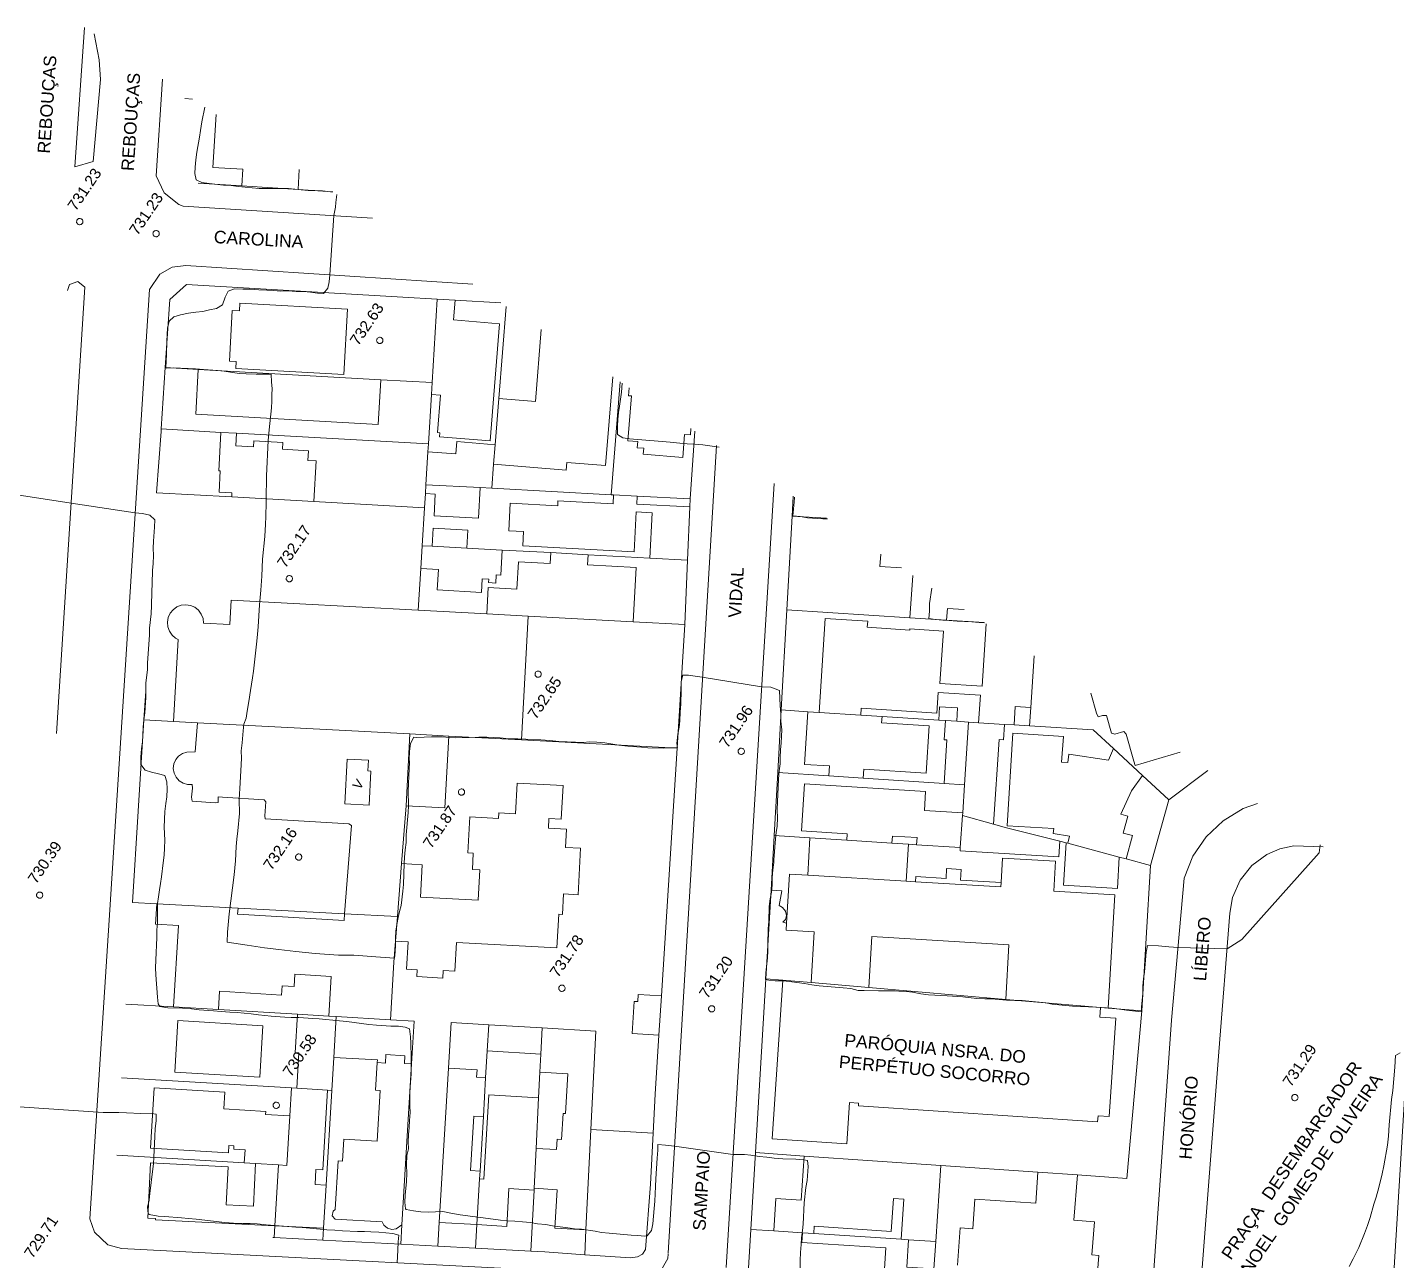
# Model space of a CAD drawing. Header units: metres. Extents: x 7 to 327053, y 40 to 7393807.
# Drawn here: x 326689.3 to 326907.4, y 7392890.6 to 7393087.2 of the extents above; entities that cross this region are included whole.
import ezdxf
from ezdxf.enums import TextEntityAlignment as Align

# ---------------------------------------------------------------- set-up
doc = ezdxf.new("R2010")
doc.units = ezdxf.units.M
doc.layers.get('0').update_dxf_attribs({"lineweight": 18})
for name, color, linetype, lineweight in [('100_SIST_VIARIO_MEIO_FIO', 1, 'Continuous', 18), ('106_PRACAS_PARQUES_TOP', 7, 'Continuous', 18), ('108_SEP_FIS_CANT_CENT_ILHA', 7, 'Continuous', 18), ('144_P_DUPLA_ASF_TOP', 7, 'Continuous', 18), ('160_P_SIMP_ASF_TOP', 7, 'Continuous', 18), ('206_MURO_E_MURO_ARRIMO', 7, 'Continuous', 18), ('214_PROJ_BEIRAL_EDIF', 10, 'Continuous', 18), ('216_EDIF_NOTAVEL', 2, 'Continuous', 18), ('218_EDIF_NOTAVEL_TOP', 7, 'Continuous', 18), ('600_CURVA_MESTRA', 14, 'Continuous', 18), ('604_CURVA_INTERM', 7, 'Continuous', 18), ('606_PTO_COTADO', 7, 'Continuous', 18), ('608_PTO_COTADO_INTERVIA', 1, 'Continuous', 18)]:
    doc.layers.add(name, color=color, linetype=linetype, lineweight=lineweight)
doc.styles.add('Style-Arial', font='arial.ttf', dxfattribs={"height": 1.75})

# ---------------------------------------------------------------- blocks, each defined once
blk = doc.blocks.new('SP09')
at = {"color": 0, "linetype": 'Continuous'}
blk.add_lwpolyline([(-0.03, -0.51), (-0.14, -0.49), (-0.24, -0.46), (-0.31, -0.42), (-0.35, -0.39), (-0.42, -0.31), (-0.47, -0.24), (-0.51, -0.15), (-0.52, -0.09), (-0.52, 0.03), (-0.51, 0.11), (-0.48, 0.2), (-0.44, 0.27), (-0.4, 0.33), (-0.32, 0.39), (-0.23, 0.44), (-0.15, 0.48), (-0.1, 0.48), (-0.03, 0.48), (0.08, 0.48), (0.19, 0.44), (0.27, 0.4), (0.35, 0.32), (0.41, 0.23), (0.46, 0.11), (0.48, 0.03), (0.48, -0.03), (0.47, -0.08), (0.44, -0.21), (0.38, -0.3), (0.31, -0.38), (0.23, -0.44), (0.1, -0.49), (0.02, -0.51)], close=True, dxfattribs=at)
blk = doc.blocks.new('SP10')
at = {"color": 0, "linetype": 'Continuous'}
blk.add_lwpolyline([(-0.03, -0.51), (-0.14, -0.49), (-0.24, -0.46), (-0.31, -0.42), (-0.35, -0.39), (-0.42, -0.31), (-0.47, -0.24), (-0.51, -0.15), (-0.52, -0.09), (-0.52, 0.03), (-0.51, 0.11), (-0.48, 0.2), (-0.44, 0.27), (-0.4, 0.33), (-0.32, 0.39), (-0.23, 0.44), (-0.15, 0.48), (-0.1, 0.48), (-0.03, 0.48), (0.08, 0.48), (0.19, 0.44), (0.27, 0.4), (0.35, 0.32), (0.41, 0.23), (0.46, 0.11), (0.48, 0.03), (0.48, -0.03), (0.47, -0.08), (0.44, -0.21), (0.38, -0.3), (0.31, -0.38), (0.23, -0.44), (0.1, -0.49), (0.02, -0.51)], close=True, dxfattribs=at)

msp = doc.modelspace()

# ---------------------------------------------------------------- linework, layer by layer
at = {"layer": '100_SIST_VIARIO_MEIO_FIO', "flags": 128}
for points in [[(326710.798, 7393078.916), (326709.804, 7393063.483), (326711.038, 7393060.78), (326713.378, 7393058.949), (326714.078, 7393058.682), (326744.258, 7393056.773)], [(326791.372, 7392891.674), (326791.315, 7392890.949), (326790.249, 7392889.064), (326788.237, 7392888.169), (326704.25, 7392892.519), (326702.093, 7392893.095), (326699.941, 7392895.127), (326699.242, 7392897.248), (326702.383, 7392946.527), (326708.719, 7393045.359), (326710.382, 7393047.814), (326712.32, 7393048.928), (326714.535, 7393049.226), (326760.22, 7393046.21)], [(326799.055, 7393020.511), (326791.369, 7392891.775)], [(326800.591, 7392889.488), (326808.232, 7393014.437)], [(326885.263, 7392963.462), (326882.989, 7392962.665), (326879.797, 7392960.711), (326877.089, 7392958.129), (326874.987, 7392955.033), (326873.585, 7392951.564), (326871.567, 7392928.905), (326868.605, 7392886.845)], [(326895.718, 7392956.543), (326891.029, 7392956.707), (326888.835, 7392956.231), (326886.773, 7392955.338), (326884.368, 7392953.561), (326882.502, 7392951.228), (326881.303, 7392948.496), (326880.87, 7392945.981), (326879.094, 7392923.896), (326876.415, 7392888.753), (326877.65, 7392886.027), (326879.464, 7392883.646), (326881.764, 7392881.73), (326884.435, 7392880.377), (326901.143, 7392876.318), (326903.313, 7392876.835), (326905.123, 7392878.146), (326906.51, 7392880.766), (326908.646, 7392915.547), (326910.215, 7392946.949)]]:
    msp.add_lwpolyline(points, dxfattribs=at)
at = {"layer": '108_SEP_FIS_CANT_CENT_ILHA', "flags": 128}
for points in [[(326698.345, 7393087.156), (326696.826, 7393064.933), (326699.763, 7393065.795), (326700.929, 7393078.822), (326700.715, 7393082.004), (326699.925, 7393086.111)], [(326693.888, 7392974.624), (326698.431, 7393045.763), (326697.327, 7393046.674), (326695.983, 7393046.178), (326695.649, 7393045.219)]]:
    msp.add_lwpolyline(points, dxfattribs=at)
at = {"layer": '206_MURO_E_MURO_ARRIMO'}
for p, q in [((326716.476, 7393062.325), (326723.456, 7393061.875)), ((326732.393, 7393061.3), (326737.959, 7393060.942)), ((326711.944, 7393043.792), (326714.634, 7393046.199)), ((326714.634, 7393046.199), (326749.075, 7393044.166)), ((326711.238, 7393032.926), (326711.944, 7393043.792)), ((326749.075, 7393044.166), (326754.544, 7393043.839)), ((326757.423, 7393043.667), (326764.721, 7393043.231)), ((326710.603, 7393023.144), (326711.238, 7393032.926)), ((326710.577, 7393022.75), (326710.603, 7393023.144)), ((326709.819, 7393012.995), (326710.577, 7393022.75)), ((326795.638, 7393022.771), (326794.844, 7393011.99)), ((326811.112, 7393009.263), (326811.288, 7393012.415)), ((326794.844, 7393011.99), (326794.793, 7393010.711)), ((326810.276, 7392994.304), (326811.112, 7393009.263)), ((326794.454, 7393002.256), (326794.042, 7392991.984)), ((326809.385, 7392978.359), (326810.276, 7392994.304)), ((326794.042, 7392991.984), (326792.792, 7392972.29)), ((326708.114, 7392981.359), (326707.83, 7392976.777)), ((326808.827, 7392968.373), (326809.385, 7392978.359)), ((326707.83, 7392976.777), (326706.027, 7392947.664)), ((326792.792, 7392972.29), (326790.287, 7392932.82)), ((326871.138, 7392964.032), (326877.328, 7392968.712)), ((326808.266, 7392958.336), (326808.827, 7392968.373)), ((326868.209, 7392953.584), (326871.138, 7392964.032)), ((326807.779, 7392949.62), (326808.266, 7392958.336)), ((326866.825, 7392930.399), (326868.209, 7392953.584)), ((326789.888, 7392926.536), (326789.29, 7392917.122)), ((326789.29, 7392917.122), (326788.967, 7392910.892)), ((326804.522, 7392895.578), (326805.259, 7392907.807)), ((326728.584, 7392894.266), (326728.359, 7392894.278)), ((326736.351, 7392893.853), (326728.584, 7392894.266)), ((326748.763, 7392893.193), (326736.351, 7392893.853)), ((326754.651, 7392892.88), (326748.763, 7392893.193)), ((326760.664, 7392892.561), (326754.651, 7392892.88)), ((326769.504, 7392892.091), (326760.664, 7392892.561)), ((326771.739, 7392891.972), (326769.504, 7392892.091)), ((326778.065, 7392891.54), (326771.739, 7392891.972))]:
    msp.add_line(p, q, dxfattribs=at)
at = {"layer": '206_MURO_E_MURO_ARRIMO', "flags": 128}
for points in [[(326714.332, 7393075.817), (326715.599, 7393075.738)], [(326764.386, 7393028.011), (326765.544, 7393042.686)], [(326716.497, 7393032.63), (326711.238, 7393032.926)], [(326753.766, 7393030.536), (326745.577, 7393030.996)], [(326783.728, 7393030.653), (326782.27, 7393012.669)], [(326753.167, 7393020.753), (326753.65, 7393028.653)], [(326720.107, 7393022.61), (326710.603, 7393023.144)], [(326753.167, 7393020.753), (326722.571, 7393022.472)], [(326753.09, 7393019.522), (326753.167, 7393020.753)], [(326721.819, 7393012.321), (326709.819, 7393012.995)], [(326752.677, 7393012.84), (326752.538, 7393010.595)], [(326763.255, 7393013.697), (326782.27, 7393012.669)], [(326782.658, 7393012.648), (326782.27, 7393012.669)], [(326794.844, 7393011.99), (326786.42, 7393012.445)], [(326752.538, 7393010.595), (326734.892, 7393011.587)], [(326752.538, 7393010.595), (326752.164, 7393004.54)], [(326811.112, 7393009.263), (326816.584, 7393008.91)], [(326772.661, 7393003.433), (326764.912, 7393003.852)], [(326788.438, 7393002.581), (326778.6, 7393003.112)], [(326751.939, 7393000.899), (326751.53, 7392994.283)], [(326810.276, 7392994.304), (326829.891, 7392993.039)], [(326835.728, 7392992.662), (326841.721, 7392992.276)], [(326785.781, 7392992.431), (326794.042, 7392991.984)], [(326809.385, 7392978.359), (326813.622, 7392978.085)], [(326825.441, 7392977.323), (326834.469, 7392976.741)], [(326849.143, 7392978.732), (326848.954, 7392975.806)], [(326707.83, 7392976.777), (326712.553, 7392976.528)], [(326846.47, 7392975.966), (326848.954, 7392975.806)], [(326848.954, 7392975.806), (326859.071, 7392975.216), (326862.304, 7392972.219)], [(326767.975, 7392973.601), (326792.792, 7392972.29)], [(326808.827, 7392968.373), (326816.943, 7392967.85)], [(326822.455, 7392967.494), (326835.345, 7392966.663)], [(326866.953, 7392967.911), (326871.138, 7392964.032)], [(326808.266, 7392958.336), (326813.963, 7392957.969)], [(326829.637, 7392956.958), (326830.942, 7392956.874)], [(326853.748, 7392957.451), (326854.781, 7392957.175)], [(326864.327, 7392954.622), (326868.209, 7392953.584)], [(326709.882, 7392947.46), (326706.027, 7392947.664)], [(326739.808, 7392945.88), (326722.828, 7392946.777)], [(326704.976, 7392931.486), (326712.547, 7392931.035)], [(326719.716, 7392930.607), (326732.32, 7392929.855)], [(326756.344, 7392921.272), (326756.778, 7392928.551), (326762.79, 7392928.192)], [(326762.285, 7392919.724), (326762.541, 7392924.019)], [(326770.722, 7392916.56), (326770.925, 7392920.635)], [(326704.264, 7392919.727), (326731.332, 7392918.112)], [(326737.775, 7392917.728), (326736.874, 7392902.63)], [(326761.398, 7392904.855), (326761.916, 7392913.547)], [(326703.517, 7392907.383), (326723.831, 7392906.171)], [(326769.504, 7392892.091), (326769.989, 7392901.841)], [(326754.651, 7392892.88), (326754.877, 7392896.683)], [(326728.697, 7392896.159), (326728.584, 7392894.266)], [(326736.466, 7392895.783), (326736.351, 7392893.853)], [(326748.948, 7392896.303), (326748.763, 7392893.193)], [(326760.664, 7392892.561), (326760.889, 7392896.325)], [(326828.469, 7392893.992), (326814.572, 7392894.912)]]:
    msp.add_lwpolyline(points, dxfattribs=at)
at = {"layer": '214_PROJ_BEIRAL_EDIF', "flags": 128}
for points in [[(326719.361, 7393073.249), (326718.841, 7393064.834), (326723.62, 7393064.539), (326723.456, 7393061.875), (326732.393, 7393061.3), (326732.59, 7393064.494)], [(326763.557, 7393017.52), (326763.803, 7393020.63), (326764.386, 7393028.011), (326770.21, 7393027.539), (326771.137, 7393038.985)], [(326782.531, 7393031.445), (326781.385, 7393017.305), (326775.23, 7393017.804), (326775.131, 7393016.582), (326763.557, 7393017.52)], [(326785.152, 7393029.711), (326785.05, 7393028.449), (326785.516, 7393028.411), (326784.936, 7393021.255), (326786.531, 7393021.125), (326786.452, 7393020.145), (326787.462, 7393020.064), (326787.386, 7393019.13), (326793.694, 7393018.619), (326793.991, 7393022.286), (326794.912, 7393022.211), (326794.992, 7393023.199)], [(326828.528, 7393001.006), (326825.112, 7393001.227), (326825.238, 7393003.183)], [(326835.728, 7392992.662), (326829.891, 7392993.039), (326830.329, 7392999.815)], [(326842.013, 7392992.082), (326841.372, 7392982.147), (326834.676, 7392982.579), (326835.215, 7392990.925), (326829.882, 7392991.269), (326829.872, 7392991.102), (326823.096, 7392991.539), (326823.158, 7392992.509), (326816.381, 7392992.946), (326815.415, 7392977.97), (326822.062, 7392977.541), (326822.133, 7392978.649), (326834.153, 7392977.873), (326834.366, 7392981.169), (326841.107, 7392980.734), (326840.823, 7392976.331), (326844.945, 7392976.065), (326846.47, 7392975.966), (326846.658, 7392978.892), (326849.143, 7392978.732), (326849.677, 7392987.011)], [(326838.546, 7392994.377), (326835.85, 7392994.551), (326835.728, 7392992.662)], [(326872.941, 7392971.616), (326865.781, 7392969.521), (326865.564, 7392970.216), (326864.316, 7392974.483), (326863.949, 7392974.904), (326862.529, 7392974.488), (326862.023, 7392974.655), (326861.191, 7392977.501), (326860.576, 7392977.469), (326859.864, 7392977.261), (326859.625, 7392977.844), (326858.687, 7392981.048)], [(326859.409, 7392884.04), (326859.977, 7392891.41), (326858.875, 7392891.495), (326859.282, 7392896.787), (326856.008, 7392897.039), (326856.564, 7392904.253), (326850.267, 7392904.689), (326849.924, 7392899.737), (326840.242, 7392900.408), (326839.913, 7392895.668), (326837.904, 7392895.808), (326837.492, 7392889.848)]]:
    msp.add_lwpolyline(points, dxfattribs=at)
for points in [[(326721.904, 7393042.028), (326723.066, 7393041.963), (326723.136, 7393043.217), (326740.248, 7393042.256), (326739.662, 7393031.816), (326722.467, 7393032.782), (326722.531, 7393033.914), (326721.451, 7393033.975)], [(326753.65, 7393028.653), (326755.109, 7393028.535), (326754.626, 7393022.575), (326754.989, 7393022.545), (326754.936, 7393021.893), (326762.98, 7393021.241), (326764.494, 7393039.925), (326757.168, 7393040.518), (326757.423, 7393043.667), (326754.544, 7393043.839), (326753.766, 7393030.536)], [(326716.497, 7393032.63), (326745.577, 7393030.996), (326745.178, 7393023.883), (326716.097, 7393025.517)], [(326721.819, 7393012.321), (326734.892, 7393011.587), (326735.256, 7393018.065), (326733.968, 7393018.137), (326734.054, 7393019.678), (326729.89, 7393019.912), (326729.95, 7393020.975), (326725.371, 7393021.232), (326725.318, 7393020.285), (326722.457, 7393020.445), (326722.571, 7393022.472), (326720.107, 7393022.61), (326719.763, 7393016.475), (326720.002, 7393016.461), (326719.812, 7393013.08), (326721.855, 7393012.966)], [(326753.09, 7393019.522), (326752.765, 7393014.263), (326761.4, 7393013.797), (326763.255, 7393013.697), (326763.557, 7393017.52), (326763.803, 7393020.63), (326757.685, 7393021.125), (326757.526, 7393019.162)], [(326752.677, 7393012.84), (326752.765, 7393014.263), (326761.4, 7393013.797), (326761.138, 7393008.945), (326754.069, 7393009.327), (326754.254, 7393012.755)], [(326782.658, 7393012.648), (326786.42, 7393012.445), (326786.351, 7393011.167), (326794.793, 7393010.711), (326794.454, 7393002.256), (326788.438, 7393002.581), (326788.828, 7393009.803), (326786.266, 7393009.941), (326785.921, 7393003.55), (326768.214, 7393004.507), (326768.338, 7393006.796), (326765.976, 7393006.924), (326766.213, 7393011.325), (326773.762, 7393010.917), (326773.805, 7393011.696), (326782.581, 7393011.222)], [(326753.786, 7393004.453), (326759.289, 7393004.155), (326759.444, 7393007.022), (326753.941, 7393007.32)], [(326764.912, 7393003.852), (326759.289, 7393004.155), (326753.786, 7393004.453), (326752.164, 7393004.54), (326751.939, 7393000.899), (326754.757, 7393000.747), (326754.581, 7392997.483), (326761.624, 7392997.102), (326761.741, 7392999.27), (326762.786, 7392999.214), (326762.756, 7392998.653), (326763.898, 7392998.591), (326763.969, 7392999.91), (326764.697, 7392999.871)], [(326772.661, 7393003.433), (326778.6, 7393003.112), (326778.511, 7393001.473), (326786.247, 7393001.055), (326785.781, 7392992.431), (326769.084, 7392993.334), (326762.457, 7392993.692), (326762.683, 7392997.865), (326767.277, 7392997.617), (326767.512, 7393001.972), (326772.567, 7393001.699)], [(326716.355, 7392976.327), (326712.553, 7392976.528), (326713.274, 7392989.599), (326712.891, 7392989.807), (326712.32, 7392990.29), (326711.892, 7392990.903), (326711.636, 7392991.606), (326711.567, 7392992.35), (326711.692, 7392993.087), (326712.002, 7392993.768), (326712.476, 7392994.346), (326713.082, 7392994.784), (326713.78, 7392995.051), (326714.523, 7392995.131), (326715.262, 7392995.018), (326715.948, 7392994.719), (326716.533, 7392994.254), (326716.981, 7392993.654), (326717.26, 7392992.96), (326717.351, 7392992.218), (326721.529, 7392991.992), (326721.735, 7392995.873), (326751.53, 7392994.283), (326762.457, 7392993.692), (326769.084, 7392993.334), (326767.975, 7392973.601), (326756.413, 7392974.211), (326750.212, 7392974.539)], [(326822.455, 7392967.494), (326816.943, 7392967.85), (326817.045, 7392969.439), (326813.08, 7392969.695), (326813.622, 7392978.085), (326815.415, 7392977.97), (326822.062, 7392977.541), (326825.441, 7392977.323), (326825.376, 7392976.312), (326832.963, 7392975.822), (326832.479, 7392968.31), (326822.549, 7392968.951)], [(326834.469, 7392976.741), (326835.548, 7392976.671), (326837.34, 7392976.555), (326837.478, 7392978.689), (326834.606, 7392978.874)], [(326716.355, 7392976.327), (326750.212, 7392974.539), (326749.608, 7392963.097), (326748.889, 7392953.883), (326748.23, 7392945.435), (326739.808, 7392945.88), (326740.904, 7392959.92), (326740.466, 7392960.227), (326727.148, 7392961.022), (326727.093, 7392961.509), (326727.245, 7392963.695), (326726.994, 7392964.056), (326720.346, 7392964.484), (326719.678, 7392964.499), (326719.689, 7392963.637), (326719.209, 7392963.57), (326715.512, 7392963.828), (326715.437, 7392964.441), (326715.58, 7392965.917), (326715.513, 7392966.504), (326714.776, 7392966.497), (326714.065, 7392966.697), (326713.44, 7392967.088), (326712.948, 7392967.639), (326712.631, 7392968.307), (326712.513, 7392969.036), (326712.604, 7392969.769), (326712.897, 7392970.447), (326713.368, 7392971.015), (326713.979, 7392971.428), (326714.681, 7392971.653), (326716.012, 7392971.673)], [(326835.345, 7392966.663), (326835.792, 7392973.595), (326835.351, 7392973.624), (326835.548, 7392976.671), (326837.34, 7392976.555), (326839.23, 7392976.433), (326838.587, 7392966.454)], [(326843.222, 7392960.164), (326838.269, 7392961.526), (326838.297, 7392961.961), (326838.587, 7392966.454), (326839.23, 7392976.433), (326840.823, 7392976.331), (326844.945, 7392976.065), (326844.787, 7392973.611), (326844.092, 7392973.656)], [(326749.608, 7392963.097), (326750.212, 7392974.539), (326756.413, 7392974.211), (326755.769, 7392962.751)], [(326855.025, 7392957.109), (326863.235, 7392954.914), (326864.327, 7392954.622), (326865.326, 7392958.351), (326863.856, 7392958.745), (326864.581, 7392961.453), (326863.472, 7392961.75), (326865.205, 7392965.458), (326866.953, 7392967.911), (326862.304, 7392972.219), (326861.532, 7392970.363), (326855.204, 7392971.324), (326855.062, 7392969.964), (326854.022, 7392970.038), (326854.342, 7392974.14), (326846.292, 7392974.676), (326845.394, 7392959.901), (326852.799, 7392959.452), (326852.716, 7392958.674), (326855.32, 7392958.27)], [(326740.214, 7392970.533), (326743.616, 7392970.354), (326743.527, 7392968.653), (326743.987, 7392968.628), (326743.7, 7392963.195), (326739.837, 7392963.399)], [(326748.23, 7392945.435), (326748.889, 7392953.883), (326752.183, 7392953.698), (326751.894, 7392948.55), (326761.095, 7392948.033), (326761.368, 7392952.883), (326760.167, 7392952.951), (326760.312, 7392955.536), (326759.439, 7392955.585), (326759.761, 7392961.322), (326764.334, 7392961.065), (326764.385, 7392961.98), (326767.045, 7392961.831), (326767.319, 7392966.707), (326774.631, 7392966.296), (326774.332, 7392960.965), (326772.375, 7392961.074), (326772.288, 7392959.528), (326775.163, 7392959.367), (326774.999, 7392956.454), (326777.418, 7392956.319), (326777.002, 7392948.92), (326774.699, 7392949.05), (326774.514, 7392945.762), (326773.947, 7392945.794), (326773.645, 7392940.425), (326757.652, 7392941.324), (326757.394, 7392936.732), (326755.523, 7392936.837), (326755.455, 7392935.623), (326751.332, 7392935.855), (326751.393, 7392936.951), (326749.672, 7392937.048), (326749.917, 7392941.417), (326747.925, 7392941.528)], [(326737.307, 7392929.558), (326738.476, 7392929.488), (326747.143, 7392928.971), (326747.661, 7392938.146), (326747.925, 7392941.528), (326748.23, 7392945.435), (326739.808, 7392945.88), (326739.755, 7392944.805), (326722.77, 7392945.818), (326722.828, 7392946.777), (326709.882, 7392947.46), (326709.689, 7392944.218), (326713.321, 7392944.002), (326712.547, 7392931.035), (326719.716, 7392930.607), (326719.89, 7392933.52), (326729.779, 7392932.93), (326729.868, 7392934.417), (326731.773, 7392934.304), (326731.888, 7392936.236), (326737.685, 7392935.89)], [(326789.888, 7392926.536), (326790.287, 7392932.82), (326786.582, 7392933.028), (326786.518, 7392931.882), (326785.935, 7392931.915), (326785.646, 7392926.775)], [(326737.775, 7392917.728), (326737.074, 7392917.77), (326732.201, 7392918.06), (326732.538, 7392923.701), (326731.955, 7392923.736), (326732.32, 7392929.855), (326737.307, 7392929.558), (326738.476, 7392929.488), (326738.088, 7392922.985)], [(326745.001, 7392922.146), (326746.312, 7392922.068), (326746.393, 7392923.441), (326749.43, 7392923.26), (326749.354, 7392922.001), (326750.477, 7392921.934), (326750.884, 7392928.748), (326747.143, 7392928.971), (326738.476, 7392929.488), (326738.088, 7392922.985), (326745.026, 7392922.571)], [(326713.248, 7392928.844), (326726.799, 7392928.035), (326726.31, 7392919.838), (326712.759, 7392920.646)], [(326762.79, 7392928.192), (326771.276, 7392927.686), (326771.068, 7392923.511), (326762.541, 7392924.019)], [(326771.276, 7392927.686), (326771.068, 7392923.511), (326770.925, 7392920.635), (326775.381, 7392920.369), (326775.004, 7392914.041), (326774.625, 7392914.064), (326774.378, 7392909.918), (326773.657, 7392909.961), (326773.557, 7392908.283), (326770.32, 7392908.476), (326770.003, 7392902.119), (326773.689, 7392901.899), (326773.325, 7392895.788), (326778.262, 7392895.493), (326779.058, 7392911.483), (326779.838, 7392927.175)], [(326745.001, 7392922.146), (326746.312, 7392922.068), (326746.393, 7392923.441), (326749.43, 7392923.26), (326749.354, 7392922.001), (326750.477, 7392921.934), (326748.948, 7392896.303), (326748.048, 7392895.683), (326747.321, 7392895.56), (326746.621, 7392895.76), (326746.084, 7392896.243), (326745.815, 7392896.751), (326738.281, 7392897.2), (326737.83, 7392897.759), (326737.98, 7392898.468), (326738.317, 7392898.729), (326738.781, 7392906.506), (326739.472, 7392906.464), (326739.679, 7392909.936), (326745.009, 7392909.618), (326745.493, 7392917.73), (326744.74, 7392917.775)], [(326760.889, 7392896.325), (326761.324, 7392903.626), (326761.398, 7392904.855), (326759.863, 7392904.947), (326760.381, 7392913.639), (326761.916, 7392913.547), (326762.285, 7392919.724), (326760.839, 7392919.81), (326760.91, 7392921), (326756.344, 7392921.272), (326754.877, 7392896.683)], [(326729.274, 7392905.846), (326730.596, 7392905.767), (326731.068, 7392913.676), (326727.21, 7392913.906), (326727.238, 7392914.374), (326720.574, 7392914.771), (326720.734, 7392917.451), (326709.462, 7392918.123), (326708.89, 7392908.526), (326721.32, 7392907.785), (326721.389, 7392908.939), (326722.176, 7392908.892), (326722.145, 7392908.377), (326723.956, 7392908.269), (326723.831, 7392906.171), (326725.616, 7392906.064)], [(326731.068, 7392913.676), (326731.332, 7392918.112), (326732.201, 7392918.06), (326737.074, 7392917.77), (326736.346, 7392905.05), (326735.24, 7392905.12), (326735.124, 7392902.715), (326736.874, 7392902.63), (326736.466, 7392895.783), (326728.697, 7392896.159), (326729.274, 7392905.846), (326730.596, 7392905.767)], [(326761.324, 7392903.626), (326760.889, 7392896.325), (326765.636, 7392896.042), (326765.996, 7392902.079), (326769.989, 7392901.841), (326770.003, 7392902.119), (326770.32, 7392908.476), (326770.722, 7392916.56), (326762.789, 7392917.033), (326761.986, 7392903.586)], [(326778.262, 7392895.493), (326778.065, 7392891.54), (326785.34, 7392891.043), (326786.484, 7392891.202), (326787.291, 7392891.638), (326787.738, 7392892.389), (326788.546, 7392902.788), (326788.967, 7392910.892), (326779.058, 7392911.483)], [(326725.616, 7392906.064), (326729.274, 7392905.846), (326728.697, 7392896.159), (326709.668, 7392897.08), (326709.68, 7392897.319), (326708.45, 7392897.378), (326708.875, 7392906.16), (326721.236, 7392905.562), (326720.943, 7392899.507), (326725.289, 7392899.297)], [(326828.469, 7392893.992), (326829.666, 7392893.912), (326833.994, 7392893.626), (326834.798, 7392905.761), (326813.04, 7392907.268), (326812.573, 7392900.22), (326808.525, 7392900.488), (326808.183, 7392895.335), (326812.764, 7392895.032), (326814.572, 7392894.912), (326814.649, 7392896.072), (326826.9, 7392895.261), (326827.245, 7392900.479), (326828.892, 7392900.37)], [(326815.724, 7392884.855), (326808.443, 7392885.314), (326808.628, 7392888.258), (326804.099, 7392888.543), (326804.522, 7392895.578), (326808.183, 7392895.335), (326812.764, 7392895.032), (326812.665, 7392893.456), (326826.067, 7392892.61), (326825.538, 7392884.236), (326818.13, 7392884.703), (326818.309, 7392887.541), (326815.904, 7392887.693)], [(326829.666, 7392893.912), (326833.994, 7392893.626), (326833.706, 7392889.266), (326829.377, 7392889.553)]]:
    msp.add_lwpolyline(points, close=True, dxfattribs=at)
at = {"layer": '216_EDIF_NOTAVEL', "flags": 128}
for points in [[(326838.269, 7392961.526), (326838.297, 7392961.961), (326832.188, 7392962.355), (326832.382, 7392965.35), (326813.099, 7392966.594), (326812.614, 7392959.079), (326819.896, 7392958.609), (326819.831, 7392957.59), (326827.014, 7392957.127), (326827.088, 7392958.268), (326831.015, 7392958.014), (326830.942, 7392956.874), (326837.91, 7392956.424)], [(326837.91, 7392956.424), (326838.269, 7392961.526), (326843.222, 7392960.164), (326845.293, 7392959.595), (326853.748, 7392957.451), (326853.599, 7392954.966), (326837.879, 7392955.909)], [(326819.831, 7392957.59), (326827.014, 7392957.127), (326829.637, 7392956.958), (326829.284, 7392951.08), (326813.629, 7392952.02), (326813.963, 7392957.969)], [(326854.781, 7392957.175), (326855.025, 7392957.109), (326863.235, 7392954.914), (326862.934, 7392949.905), (326854.375, 7392950.418)], [(326810.243, 7392944.377), (326810.175, 7392943.24), (326814.644, 7392942.972), (326814.159, 7392934.899), (326823.323, 7392934.109), (326823.811, 7392942.236), (326845.663, 7392940.924), (326845.141, 7392932.227), (326860.257, 7392930.952), (326861.446, 7392930.852), (326862.528, 7392948.895), (326852.817, 7392949.478), (326853.104, 7392954.25), (326844.639, 7392954.758), (326844.406, 7392950.871), (326844.364, 7392950.175), (326830.796, 7392950.99), (326829.284, 7392951.08), (326813.629, 7392952.02), (326810.712, 7392952.195)], [(326830.796, 7392950.99), (326830.845, 7392951.804), (326835.638, 7392951.516), (326835.733, 7392953.093), (326838.032, 7392952.955), (326837.931, 7392951.259), (326844.406, 7392950.871), (326844.364, 7392950.175)], [(326810.243, 7392944.377), (326810.175, 7392943.24), (326814.644, 7392942.972), (326814.159, 7392934.899), (326809.617, 7392935.291), (326806.93, 7392935.522), (326807.779, 7392949.62), (326809.495, 7392949.517), (326809.077, 7392947.217), (326809.606, 7392946.892), (326810.05, 7392946.296), (326810.216, 7392945.598), (326810.068, 7392944.959), (326809.638, 7392944.528)], [(326809.617, 7392935.291), (326806.93, 7392935.522), (326805.259, 7392907.807), (326813.04, 7392907.268), (326834.798, 7392905.761), (326850.267, 7392904.689), (326856.564, 7392904.253), (326864.445, 7392903.707), (326866.825, 7392930.399), (326861.446, 7392930.852), (326860.257, 7392930.952), (326860.156, 7392929.423), (326862.674, 7392929.256), (326861.634, 7392913.556), (326859.86, 7392913.674), (326859.798, 7392912.73), (326821.685, 7392915.255), (326821.714, 7392915.694), (326820.26, 7392915.79), (326819.825, 7392909.221), (326807.942, 7392910.009)], [(326860.257, 7392930.952), (326860.156, 7392929.423), (326862.674, 7392929.256), (326861.634, 7392913.556), (326859.86, 7392913.674), (326859.798, 7392912.73), (326821.685, 7392915.255), (326821.714, 7392915.694), (326820.26, 7392915.79), (326819.825, 7392909.221), (326807.942, 7392910.009), (326809.617, 7392935.291), (326814.159, 7392934.899), (326823.323, 7392934.109), (326845.141, 7392932.227)]]:
    msp.add_lwpolyline(points, close=True, dxfattribs=at)
at = {"layer": '600_CURVA_MESTRA', "elevation": 730}
msp.add_lwpolyline([(326748.206, 7392890.243), (326748.289, 7392892.25), (326748.334, 7392893.612), (326748.434, 7392894.666), (326747.473, 7392894.921), (326745.285, 7392895.106), (326744.009, 7392895.196), (326742.958, 7392895.245), (326741.857, 7392895.244), (326739.477, 7392895.326), (326738.231, 7392895.455), (326736.99, 7392895.507), (326734.28, 7392895.787), (326733.048, 7392895.882), (326732.033, 7392895.933), (326728.725, 7392896.176), (326727.307, 7392896.295), (326725.883, 7392896.463), (326724.78, 7392896.527), (326723.62, 7392896.534), (326722.109, 7392896.58), (326720.729, 7392896.693), (326716.154, 7392897.196), (326714.952, 7392897.316), (326713.824, 7392897.393), (326711.113, 7392897.635), (326710.094, 7392897.663), (326708.685, 7392897.929), (326708.494, 7392898.106), (326708.38, 7392899.135), (326708.658, 7392900.252), (326708.801, 7392901.282), (326709.206, 7392904.783), (326709.346, 7392906.002), (326709.415, 7392907.079), (326709.503, 7392909.241), (326709.592, 7392910.4), (326709.652, 7392911.674), (326709.767, 7392912.879), (326709.768, 7392913.938), (326709.435, 7392913.971), (326707.337, 7392914.036), (326705.05, 7392914.156), (326703.856, 7392914.201), (326701.355, 7392914.222), (326675.311, 7392915.966)], dxfattribs=at)
at = {"layer": '604_CURVA_INTERM', "flags": 128}
for points, elevation in [([(326717.564, 7393074.438), (326717.082, 7393072.087), (326716.832, 7393070.711), (326716.682, 7393069.678), (326716.281, 7393067.263), (326716.084, 7393066.068), (326715.977, 7393064.875), (326715.952, 7393063.862), (326716.139, 7393062.866), (326717.084, 7393062.43), (326718.222, 7393062.258), (326720.5, 7393062.028), (326721.757, 7393061.935), (326722.854, 7393061.807), (326726.203, 7393061.499), (326728.648, 7393061.499), (326730.852, 7393061.451), (326731.875, 7393061.373), (326732.885, 7393061.259), (326734.027, 7393061.166), (326735.083, 7393061.156), (326736.31, 7393061.108), (326737.572, 7393060.962), (326737.958, 7393060.942)], 732), ([(326738.558, 7393060.545), (326738.415, 7393059.223), (326738.369, 7393058.494), (326738.081, 7393057.163), (326737.47, 7393047.712), (326737.369, 7393046.576), (326737.112, 7393045.584), (326736.465, 7393044.75), (326735.465, 7393044.774), (326734.352, 7393044.938), (326733.313, 7393045.048), (326732.108, 7393045.063), (326730.791, 7393045.152), (326729.649, 7393045.136), (326728.466, 7393045.238), (326727.402, 7393045.295), (326726.152, 7393045.321), (326724.674, 7393045.413), (326723.603, 7393045.415), (326722.27, 7393045.497), (326721.25, 7393045.102), (326720.768, 7393044.133), (326720.336, 7393042.935), (326719.401, 7393042.354), (326718.292, 7393042.153), (326717.217, 7393041.886), (326716.091, 7393041.751), (326714.923, 7393041.583), (326713.684, 7393041.35), (326712.614, 7393041.04), (326711.861, 7393040.322), (326711.612, 7393039.231), (326711.515, 7393038.189), (326711.475, 7393037.155), (326711.439, 7393035.053), (326711.324, 7393032.877), (326711.478, 7393032.857), (326712.51, 7393032.879), (326714.886, 7393032.777), (326716.058, 7393032.746), (326717.321, 7393032.602), (326719.536, 7393032.489), (326720.638, 7393032.349), (326723.025, 7393032.012), (326724.108, 7393031.951), (326725.717, 7393031.9), (326726.943, 7393031.897), (326728.093, 7393031.87), (326728.169, 7393030.597), (326728.268, 7393029.594), (326728.217, 7393028.58), (326728.195, 7393027.558), (326728.137, 7393026.522), (326727.764, 7393023.012), (326727.627, 7393021.32), (326727.389, 7393015.685), (326727.345, 7393014.65), (326727.309, 7393012.879), (326727.33, 7393011.496), (326727.254, 7393009.137), (326727.201, 7393007.995), (326727.079, 7393006.011), (326726.715, 7393002.379), (326726.61, 7392999.677), (326726.457, 7392997.441), (326726.255, 7392995.137), (326726.033, 7392991.589), (326725.913, 7392990.457), (326725.815, 7392989.317), (326725.28, 7392984.527), (326725.146, 7392983.471), (326724.84, 7392981.461), (326724.539, 7392979.714), (326724.299, 7392978.175), (326724.106, 7392977.053), (326723.749, 7392976.097), (326723.632, 7392975.013), (326723.513, 7392973.099), (326723.349, 7392971.865), (326723.364, 7392970.671), (326723.343, 7392969.671), (326723.161, 7392966.728), (326723.033, 7392964.064), (326723.043, 7392961.885), (326722.781, 7392959.118), (326722.632, 7392957.755), (326722.525, 7392956.602), (326722.405, 7392954.296), (326722.204, 7392952.09), (326721.955, 7392949.999), (326721.421, 7392945.886), (326721.136, 7392942.941), (326721.073, 7392941.325), (326724.272, 7392940.874), (326727.071, 7392940.44), (326729.348, 7392940.197), (326732.035, 7392939.839), (326735.097, 7392939.553), (326738.831, 7392939.298), (326741.26, 7392939.279), (326743.426, 7392939.112), (326744.807, 7392938.988), (326747.739, 7392938.82), (326747.873, 7392939.821), (326747.897, 7392940.905), (326747.899, 7392942.043), (326747.985, 7392943.082), (326748.147, 7392944.152), (326748.355, 7392945.279), (326748.577, 7392946.264), (326748.819, 7392947.202), (326749.111, 7392949.482), (326749.22, 7392950.525), (326749.303, 7392953.877), (326749.364, 7392954.897), (326749.458, 7392956.07), (326749.618, 7392957.219), (326749.614, 7392958.456), (326749.943, 7392962.009), (326749.991, 7392963.098), (326749.953, 7392965.458), (326749.988, 7392966.592), (326750.06, 7392967.885), (326750.128, 7392970.041), (326750.093, 7392970.514), (326750.141, 7392971.752), (326750.308, 7392973.038), (326750.824, 7392974.004), (326751.33, 7392973.987), (326753.637, 7392974.063), (326754.941, 7392974.099), (326755.434, 7392974.09), (326756.438, 7392973.974), (326757.441, 7392973.943), (326758.624, 7392973.984), (326759.633, 7392973.994), (326761.218, 7392974.046), (326762.483, 7392974.013), (326764.581, 7392973.894), (326765.97, 7392973.759), (326767.426, 7392973.759), (326768.672, 7392973.711), (326771.052, 7392973.582), (326772.522, 7392973.475), (326773.945, 7392973.351), (326776.606, 7392973.204), (326777.746, 7392973.159), (326778.898, 7392973.271), (326780.008, 7392973.239), (326781.266, 7392973.103), (326783.503, 7392972.763), (326784.925, 7392972.615), (326787.096, 7392972.43), (326788.144, 7392972.351), (326790.658, 7392972.282), (326791.813, 7392972.311), (326792.84, 7392972.382), (326792.75, 7392973.015), (326792.914, 7392974.492), (326793.098, 7392975.599), (326793.216, 7392976.609), (326793.267, 7392978.024), (326793.379, 7392979.263), (326793.455, 7392981.577), (326793.459, 7392982.879), (326793.714, 7392983.898), (326794.626, 7392983.882), (326795.68, 7392983.763), (326796.794, 7392983.612), (326806.252, 7392982.066), (326807.745, 7392981.977), (326809.127, 7392981.487), (326809.221, 7392979.01), (326809.315, 7392977.798), (326809.341, 7392976.583), (326809.48, 7392975.205), (326809.375, 7392973.129), (326809.267, 7392971.996), (326809.198, 7392970.788), (326809.2, 7392969.775), (326809.069, 7392968.655), (326808.937, 7392967.313), (326808.866, 7392966.131), (326808.837, 7392964.888), (326808.786, 7392963.765), (326808.756, 7392962.467), (326808.764, 7392961.171), (326808.707, 7392959.847), (326808.571, 7392958.824), (326808.46, 7392957.817), (326808.216, 7392954.486), (326808.195, 7392954.034), (326808.03, 7392952.893), (326807.927, 7392951.652), (326807.949, 7392950.503), (326807.847, 7392949.309), (326807.612, 7392948.256), (326807.482, 7392947.046), (326807.388, 7392944.62), (326807.279, 7392943.49), (326807.227, 7392941.035), (326807.226, 7392939.957), (326807.174, 7392938.843), (326806.953, 7392936.458), (326806.884, 7392935.389), (326807.396, 7392935.294), (326808.409, 7392935.19), (326809.593, 7392935.191), (326810.715, 7392935.085), (326811.857, 7392934.943), (326813.062, 7392934.769), (326814.248, 7392934.541), (326815.407, 7392934.41), (326819.226, 7392934.099), (326820.485, 7392933.959), (326821.62, 7392933.673), (326822.577, 7392933.636), (326824.871, 7392933.578), (326827.474, 7392933.583), (326828.095, 7392933.526), (326829.262, 7392933.475), (326830.29, 7392933.39), (326831.597, 7392933.116), (326832.842, 7392932.98), (326835.843, 7392932.801), (326838.294, 7392932.616), (326840.568, 7392932.371), (326841.827, 7392932.343), (326842.871, 7392932.341), (326845.276, 7392932.126), (326846.578, 7392932.057), (326847.752, 7392932.028), (326848.82, 7392931.964), (326851.541, 7392931.693), (326852.55, 7392931.495), (326854.688, 7392931.268), (326855.772, 7392931.152), (326858.361, 7392931.047), (326859.482, 7392931.015), (326862.034, 7392930.812), (326863.286, 7392930.663), (326864.387, 7392930.501), (326866.763, 7392930.235), (326866.802, 7392931.024), (326866.993, 7392933.145), (326867.005, 7392934.354), (326867.113, 7392935.504), (326867.238, 7392936.549), (326867.514, 7392939.759), (326867.719, 7392940.819), (326869.498, 7392940.764), (326871.127, 7392940.611), (326872.601, 7392940.511), (326880.413, 7392940.296), (326882.793, 7392941.782), (326895.075, 7392955.589), (326895.26, 7392956.846)], 732), ([(326784.06, 7393030.433), (326783.927, 7393029.036), (326783.613, 7393026.78), (326783.444, 7393025.76), (326783.341, 7393024.666), (326783.278, 7393023.611), (326783.304, 7393022.28), (326784.168, 7393021.761), (326785.201, 7393021.591), (326789.779, 7393021.214), (326791.69, 7393021.052), (326793.218, 7393020.889), (326794.394, 7393020.782), (326795.608, 7393020.727), (326796.882, 7393020.609), (326799.483, 7393020.228)], 733), ([(326682.727, 7393013.403), (326696.231, 7393011.311), (326706.414, 7393009.792), (326707.582, 7393009.677), (326708.757, 7393009.401), (326709.55, 7393008.683), (326709.524, 7393007.507), (326709.362, 7393005.284), (326709.292, 7393004.15), (326709.348, 7393002.986), (326709.287, 7393001.708), (326709.196, 7393000.586), (326709.15, 7392998.534), (326709.082, 7392997.206), (326709.051, 7392995.004), (326708.967, 7392993.681), (326708.706, 7392991.379), (326708.745, 7392990.321), (326708.59, 7392988.035), (326708.401, 7392985.894), (326708.38, 7392984.791), (326708.158, 7392982.635), (326708.129, 7392981.578), (326708.158, 7392980.343), (326707.982, 7392977.882), (326707.836, 7392976.77), (326707.714, 7392975.602), (326707.677, 7392974.333), (326707.584, 7392973.255), (326707.444, 7392972.16), (326707.357, 7392970.875), (326707.331, 7392969.67), (326708.039, 7392968.791), (326709.038, 7392968.439), (326710.18, 7392968.185), (326711.187, 7392967.913), (326711.498, 7392966.88), (326711.532, 7392965.738), (326711.465, 7392964.527), (326711.323, 7392963.475), (326711.187, 7392962.17), (326711.079, 7392959.703), (326711.172, 7392957.626), (326711.128, 7392956.342), (326711.039, 7392955.207), (326710.92, 7392953.98), (326710.641, 7392951.783), (326710.474, 7392950.699), (326710.343, 7392949.695), (326710.151, 7392948.556), (326710.022, 7392947.514), (326710.002, 7392946.492), (326710.009, 7392945.488), (326709.979, 7392944.356), (326709.918, 7392943.3), (326709.888, 7392942.077), (326709.749, 7392938.5), (326709.701, 7392937.256), (326709.731, 7392936.132), (326710.017, 7392932.596), (326710.102, 7392931.515), (326710.371, 7392931.098), (326711.668, 7392930.908), (326714.002, 7392930.812), (326715.403, 7392930.707), (326716.622, 7392930.586), (326718.92, 7392930.428), (326720.124, 7392930.313), (326721.511, 7392930.206), (326722.699, 7392930.146), (326724.922, 7392929.918), (326726.08, 7392929.762), (326728.127, 7392929.55), (326730.281, 7392929.389), (326731.288, 7392929.331), (326732.505, 7392929.323), (326734.727, 7392929.203), (326735.764, 7392929.13), (326739.006, 7392928.793), (326740.142, 7392928.681), (326743.686, 7392928.243), (326744.896, 7392928.109), (326747.194, 7392927.969), (326748.399, 7392927.959), (326749.462, 7392927.784), (326750.132, 7392927.513), (326750.321, 7392926.25), (326750.38, 7392925.229), (326750.433, 7392923.031), (326750.403, 7392921.906), (326750.427, 7392920.365), (326750.256, 7392918.318), (326750.188, 7392917.298), (326750.178, 7392915.259), (326750.248, 7392914.205), (326750.161, 7392912.953), (326750.112, 7392911.822), (326749.993, 7392910.698), (326749.947, 7392909.471), (326749.982, 7392908.43), (326749.742, 7392907.328), (326749.667, 7392905.884), (326749.708, 7392904.498), (326749.656, 7392903.228), (326749.478, 7392901.023), (326749.416, 7392899.892), (326749.533, 7392898.848), (326749.614, 7392898.745), (326750.788, 7392898.513), (326751.957, 7392898.353), (326753.123, 7392898.331), (326755.453, 7392898.406), (326756.762, 7392898.157), (326758.203, 7392897.917), (326763.506, 7392897.188), (326764.637, 7392897.042), (326765.654, 7392896.957), (326766.927, 7392896.9), (326768.136, 7392896.795), (326769.442, 7392896.657), (326770.57, 7392896.483), (326771.883, 7392896.326), (326772.953, 7392896.146), (326775.362, 7392895.797), (326776.444, 7392895.681), (326777.53, 7392895.589), (326779.736, 7392895.271), (326780.749, 7392895.095), (326781.967, 7392894.949), (326785.492, 7392894.663), (326786.541, 7392894.574), (326787.584, 7392894.518), (326788.015, 7392894.548), (326788.71, 7392895.385), (326788.947, 7392896.464), (326789.04, 7392897.661), (326789.116, 7392898.924), (326789.231, 7392900.074), (326789.373, 7392902.384), (326789.402, 7392903.656), (326789.594, 7392906.921), (326789.71, 7392908.198), (326789.741, 7392909.113), (326790.955, 7392909.018), (326792.388, 7392908.841), (326801.695, 7392907.532), (326803.515, 7392907.528), (326804.539, 7392907.407), (326805.855, 7392907.191), (326807.076, 7392907.08), (326808.247, 7392906.918), (326809.635, 7392906.799), (326811.703, 7392906.748), (326812.971, 7392906.671), (326813.58, 7392906.577), (326813.667, 7392905.574), (326813.488, 7392903.349), (326813.319, 7392902.273), (326813.036, 7392899.818), (326812.852, 7392896.425), (326812.759, 7392895.371), (326812.624, 7392894.244), (326812.53, 7392893.152), (326812.466, 7392891.9), (326812.377, 7392890.612), (326812.407, 7392889.366)], 731), ([(326811.519, 7393012.262), (326811.43, 7393011.46), (326811.357, 7393010.44), (326811.209, 7393009.286), (326812.384, 7393009.18), (326813.56, 7393009.007), (326816.022, 7393008.821), (326816.732, 7393008.812)], 733), ([(326833.374, 7392997.8), (326833.007, 7392995.338), (326832.997, 7392994.124), (326832.921, 7392992.919), (326833.981, 7392992.78), (326835.124, 7392992.684), (326836.157, 7392992.627), (326837.412, 7392992.515), (326839.763, 7392992.39), (326840.896, 7392992.294), (326841.77, 7392992.243)], 733), ([(326899.86, 7392889.639), (326900.496, 7392890.868), (326901.386, 7392892.673), (326902.34, 7392894.902), (326902.806, 7392896.173), (326903.197, 7392897.485), (326903.776, 7392899.587), (326904.148, 7392900.693), (326904.602, 7392902.257), (326905.117, 7392904.417), (326905.372, 7392905.677), (326905.992, 7392909.007), (326906.133, 7392910.455), (326906.27, 7392912.216), (326906.619, 7392916.287), (326906.822, 7392917.734), (326907.124, 7392921.422), (326907.262, 7392923.265), (326907.999, 7392923.718)], 731)]:
    msp.add_lwpolyline(points, dxfattribs=dict(at, elevation=elevation))

# ---------------------------------------------------------------- block references
at = {"layer": '606_PTO_COTADO', "rotation": 55.83005668387076}
for p in [(326745.417, 7393037.292, 732.627), (326731.014, 7392999.312, 732.172), (326770.656, 7392984.092, 732.647), (326803.019, 7392971.803, 731.962), (326758.439, 7392965.302, 731.872), (326732.499, 7392954.937, 732.162), (326691.233, 7392948.873, 730.395), (326774.449, 7392934.032, 731.777), (326798.307, 7392930.753, 731.202), (326891.226, 7392916.606, 731.292), (326728.933, 7392915.379, 730.585)]:
    msp.add_blockref('SP09', p, dxfattribs=at)
at = {"layer": '608_PTO_COTADO_INTERVIA', "rotation": 55.83005668387076}
for p in [(326697.613, 7393056.22, 731.232), (326709.782, 7393054.306, 731.227)]:
    msp.add_blockref('SP10', p, dxfattribs=at)

# ---------------------------------------------------------------- texts
at = {"layer": '106_PRACAS_PARQUES_TOP', "style": 'Style-Arial'}
for s, p in [('DESEMBARGADOR', (326887.441, 7392900.03)), ('OLIVEIRA', (326898.075, 7392908.837)), ('DE', (326895.29, 7392904.734)), ('GOMES', (326889.207, 7392895.773)), ('PRAÇA', (326881.017, 7392890.566)), ('MANOEL', (326881.763, 7392884.807))]:
    msp.add_text(s, height=2, rotation=55.83006, dxfattribs=at).set_placement(p)
at = {"layer": '144_P_DUPLA_ASF_TOP', "style": 'Style-Arial'}
for p in [(326691.862, 7393067.064), (326705.207, 7393064.277)]:
    msp.add_text('REBOUÇAS', height=2, rotation=86.11582, dxfattribs=at).set_placement(p, align=Align.MIDDLE_LEFT)
at = {"layer": '160_P_SIMP_ASF_TOP', "style": 'Style-Arial'}
for s, rotation, p in [('CAROLINA', 356.7597, (326718.984, 7393053.787)), ('VIDAL', 86.56551, (326801.947, 7392993.054)), ('LÍBERO', 85.40096, (326876.058, 7392935.168)), ('HONÓRIO', 85.47677, (326873.765, 7392906.741)), ('SAMPAIO', 86.5807, (326796.299, 7392895.376))]:
    msp.add_text(s, height=2, rotation=rotation, dxfattribs=at).set_placement(p, align=Align.MIDDLE_LEFT)
at = {"layer": '214_PROJ_BEIRAL_EDIF', "style": 'Style-Arial'}
msp.add_text('V', height=1.5, rotation=55.83006, dxfattribs=at).set_placement((326742.212, 7392965.504))
at = {"layer": '218_EDIF_NOTAVEL_TOP', "style": 'Style-Arial'}
for s, p in [('PARÓQUIA NSRA. DO', (326819.371, 7392924.753)), ('PERPÉTUO SOCORRO', (326818.496, 7392921.321))]:
    msp.add_text(s, height=2, rotation=354.65064, dxfattribs=at).set_placement(p)
at = {"layer": '606_PTO_COTADO', "style": 'Style-Arial'}
for s, p in [('732.63', (326743.339, 7393039.87, 732.627)), ('732.17', (326731.756, 7393004.435, 732.172)), ('732.65', (326771.671, 7392980.301, 732.647)), ('731.96', (326802.182, 7392975.734, 731.962)), ('731.87', (326754.986, 7392959.72, 731.872)), ('732.16', (326729.54, 7392956.252, 732.162)), ('730.39', (326692.034, 7392954.081, 730.395)), ('731.78', (326775.191, 7392939.155, 731.777)), ('731.20', (326798.991, 7392935.79, 731.202)), ('730.58', (326732.644, 7392923.325, 730.585)), ('731.29', (326891.968, 7392921.728, 731.292))]:
    msp.add_text(s, height=1.75, rotation=55.83006, dxfattribs=at).set_placement(p, align=Align.MIDDLE_CENTER)
at = {"layer": '608_PTO_COTADO_INTERVIA', "style": 'Style-Arial'}
for s, p in [('731.23', (326698.355, 7393061.343, 731.232)), ('731.23', (326708.182, 7393057.452, 731.227)), ('729.71', (326691.447, 7392894.399, 729.7))]:
    msp.add_text(s, height=1.75, rotation=55.83006, dxfattribs=at).set_placement(p, align=Align.MIDDLE_CENTER)

doc.saveas('drawing.dxf')
